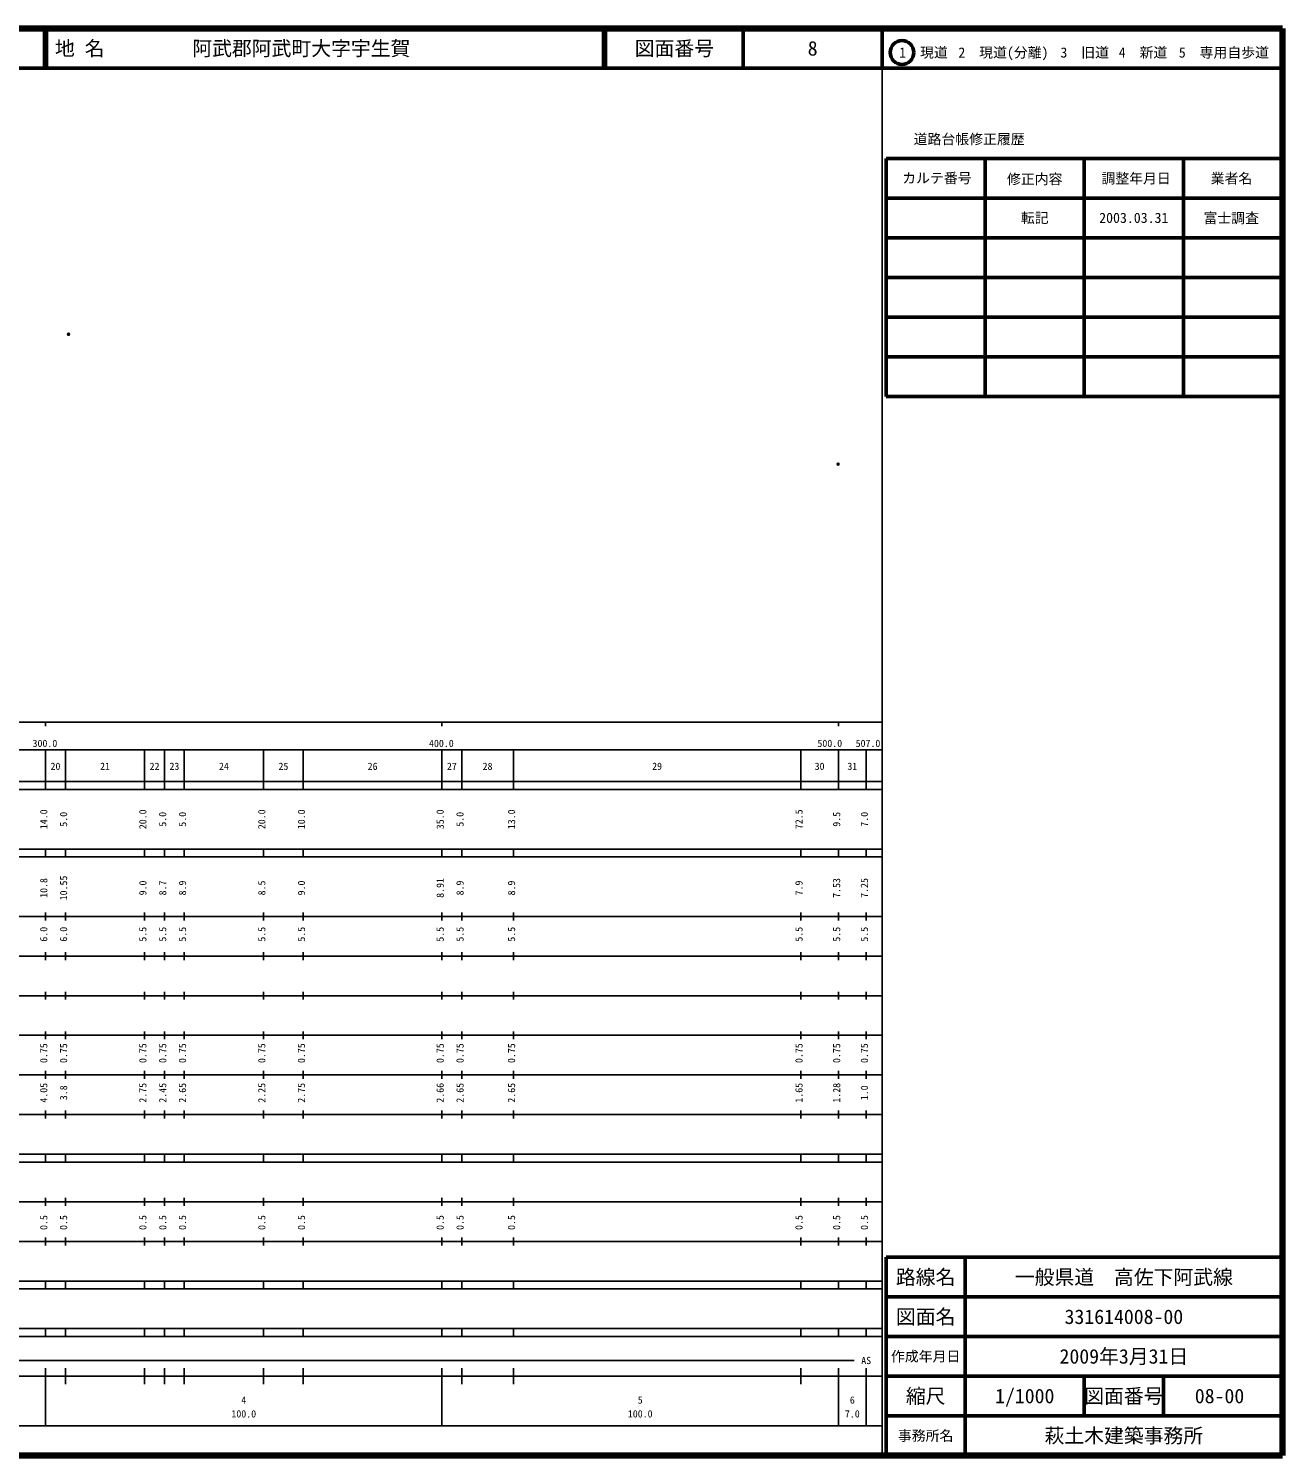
# Model space of a CAD drawing. Units: millimetres on the paper. Extents: x 40 to 680, y 20 to 380.
# Drawn here: x 363.7 to 680, y 20 to 380 of the extents above; entities that cross this region are included whole.
import ezdxf
from ezdxf.enums import TextEntityAlignment as Align

# ---------------------------------------------------------------- set-up
doc = ezdxf.new("R2010")
doc.units = ezdxf.units.MM
doc.header["$PDMODE"] = 32
doc.header["$PDSIZE"] = 0.5
doc.layers.add('M-OTRS', color=6, linetype='Continuous')
doc.layers.add('M-TTL-TXT', color=7, linetype='Continuous')
for name, color, linetype, lineweight in [('M-TTL', 2, 'Continuous', 140), ('M-TTL-BAND', 7, 'Continuous', 25), ('M-TTL-FRAM', 2, 'Continuous', 50), ('M-TTL-LINE', 7, 'Continuous', 50)]:
    doc.layers.add(name, color=color, linetype=linetype, lineweight=lineweight)
doc.styles.add('ＭＳ ゴシック', font='')
doc.styles.get('ＭＳ ゴシック').set_extended_font_data('MS Gothic')

msp = doc.modelspace()

# ---------------------------------------------------------------- linework, layer by layer
at = {"layer": 'M-OTRS'}
for p in [(373.81, 302.859), (567.919, 270.109)]:
    msp.add_point(p, dxfattribs=at)
at = {"layer": 'M-TTL'}
for p, q in [((680, 380), (40, 380)), ((680, 20), (680, 380)), ((40, 20), (680, 20))]:
    msp.add_line(p, q, dxfattribs=at)
at = {"layer": 'M-TTL-BAND'}
for p, q in [((579, 20), (579, 370)), ((40, 205), (579, 205)), ((368, 205), (368, 204)), ((468, 205), (468, 204)), ((568, 205), (568, 204)), ((68, 198), (579, 198)), ((368, 188), (368, 198)), ((373, 188), (373, 198)), ((393, 188), (393, 198)), ((398, 188), (398, 198)), ((403, 188), (403, 198)), ((423, 188), (423, 198)), ((433, 188), (433, 198)), ((468, 188), (468, 198)), ((473, 188), (473, 198)), ((486, 188), (486, 198)), ((558.5, 188), (558.5, 198)), ((568, 188), (568, 198)), ((575, 188), (575, 198)), ((40, 190), (579, 190)), ((40, 188), (579, 188)), ((40, 173), (579, 173)), ((368, 171), (368, 173)), ((373, 171), (373, 173)), ((393, 171), (393, 173)), ((398, 171), (398, 173)), ((403, 171), (403, 173)), ((423, 171), (423, 173)), ((433, 171), (433, 173)), ((468, 171), (468, 173)), ((473, 171), (473, 173)), ((486, 171), (486, 173)), ((558.5, 171), (558.5, 173)), ((568, 171), (568, 173)), ((575, 171), (575, 173)), ((40, 171), (579, 171)), ((40, 156), (579, 156)), ((368, 155), (368, 157)), ((373, 155), (373, 157)), ((393, 155), (393, 157)), ((398, 155), (398, 157)), ((403, 155), (403, 157)), ((423, 155), (423, 157)), ((433, 155), (433, 157)), ((468, 155), (468, 157)), ((473, 155), (473, 157)), ((486, 155), (486, 157)), ((558.5, 155), (558.5, 157)), ((568, 155), (568, 157)), ((575, 155), (575, 157)), ((46, 146), (579, 146)), ((368, 145), (368, 147)), ((373, 145), (373, 147)), ((393, 145), (393, 147)), ((398, 145), (398, 147)), ((403, 145), (403, 147)), ((423, 145), (423, 147)), ((433, 145), (433, 147)), ((468, 145), (468, 147)), ((473, 145), (473, 147)), ((486, 145), (486, 147)), ((558.5, 145), (558.5, 147)), ((568, 145), (568, 147)), ((575, 145), (575, 147)), ((368, 135), (368, 137)), ((373, 135), (373, 137)), ((393, 135), (393, 137)), ((398, 135), (398, 137)), ((403, 135), (403, 137)), ((423, 135), (423, 137)), ((433, 135), (433, 137)), ((468, 135), (468, 137)), ((473, 135), (473, 137)), ((486, 135), (486, 137)), ((558.5, 135), (558.5, 137)), ((568, 135), (568, 137)), ((575, 135), (575, 137)), ((52, 136), (579, 136)), ((46, 126), (579, 126)), ((368, 125), (368, 127)), ((373, 125), (373, 127)), ((393, 125), (393, 127)), ((398, 125), (398, 127)), ((403, 125), (403, 127)), ((423, 125), (423, 127)), ((433, 125), (433, 127)), ((468, 125), (468, 127)), ((473, 125), (473, 127)), ((486, 125), (486, 127)), ((558.5, 125), (558.5, 127)), ((568, 125), (568, 127)), ((575, 125), (575, 127)), ((52, 116), (579, 116)), ((368, 115), (368, 117)), ((373, 115), (373, 117)), ((393, 115), (393, 117)), ((398, 115), (398, 117)), ((403, 115), (403, 117)), ((423, 115), (423, 117)), ((433, 115), (433, 117)), ((468, 115), (468, 117)), ((473, 115), (473, 117)), ((486, 115), (486, 117)), ((558.5, 115), (558.5, 117)), ((568, 115), (568, 117)), ((575, 115), (575, 117)), ((46, 106), (579, 106)), ((368, 105), (368, 107)), ((373, 105), (373, 107)), ((393, 105), (393, 107)), ((398, 105), (398, 107)), ((403, 105), (403, 107)), ((423, 105), (423, 107)), ((433, 105), (433, 107)), ((468, 105), (468, 107)), ((473, 105), (473, 107)), ((486, 105), (486, 107)), ((558.5, 105), (558.5, 107)), ((568, 105), (568, 107)), ((575, 105), (575, 107)), ((40, 96), (579, 96)), ((40, 94), (579, 94)), ((368, 94), (368, 96)), ((373, 94), (373, 96)), ((393, 94), (393, 96)), ((398, 94), (398, 96)), ((403, 94), (403, 96)), ((423, 94), (423, 96)), ((433, 94), (433, 96)), ((468, 94), (468, 96)), ((473, 94), (473, 96)), ((486, 94), (486, 96)), ((558.5, 94), (558.5, 96)), ((568, 94), (568, 96)), ((575, 94), (575, 96)), ((49, 84), (579, 84)), ((368, 83), (368, 85)), ((373, 83), (373, 85)), ((393, 83), (393, 85)), ((398, 83), (398, 85)), ((403, 83), (403, 85)), ((423, 83), (423, 85)), ((433, 83), (433, 85)), ((468, 83), (468, 85)), ((473, 83), (473, 85)), ((486, 83), (486, 85)), ((558.5, 83), (558.5, 85)), ((568, 83), (568, 85)), ((575, 83), (575, 85)), ((40, 74), (579, 74)), ((368, 73), (368, 75)), ((373, 73), (373, 75)), ((393, 73), (393, 75)), ((398, 73), (398, 75)), ((403, 73), (403, 75)), ((423, 73), (423, 75)), ((433, 73), (433, 75)), ((468, 73), (468, 75)), ((473, 73), (473, 75)), ((486, 73), (486, 75)), ((558.5, 73), (558.5, 75)), ((568, 73), (568, 75)), ((575, 73), (575, 75)), ((40, 64), (579, 64)), ((40, 62), (579, 62)), ((368, 62), (368, 64)), ((373, 62), (373, 64)), ((393, 62), (393, 64)), ((398, 62), (398, 64)), ((403, 62), (403, 64)), ((423, 62), (423, 64)), ((433, 62), (433, 64)), ((468, 62), (468, 64)), ((473, 62), (473, 64)), ((486, 62), (486, 64)), ((558.5, 62), (558.5, 64)), ((568, 62), (568, 64)), ((575, 62), (575, 64)), ((40, 52), (579, 52)), ((368, 50), (368, 52)), ((373, 50), (373, 52)), ((393, 50), (393, 52)), ((398, 50), (398, 52)), ((403, 50), (403, 52)), ((423, 50), (423, 52)), ((433, 50), (433, 52)), ((468, 50), (468, 52)), ((473, 50), (473, 52)), ((486, 50), (486, 52)), ((558.5, 50), (558.5, 52)), ((568, 50), (568, 52)), ((575, 50), (575, 52)), ((40, 50), (579, 50)), ((71, 44), (572, 44)), ((40, 40), (579, 40)), ((368, 27.5), (368, 42)), ((373, 38), (373, 42)), ((393, 38), (393, 42)), ((398, 38), (398, 42)), ((403, 38), (403, 42)), ((423, 38), (423, 42)), ((433, 38), (433, 42)), ((468, 27.5), (468, 42)), ((473, 38), (473, 42)), ((486, 38), (486, 42)), ((558.5, 38), (558.5, 42)), ((568, 27.5), (568, 42)), ((575, 27.5), (575, 42)), ((68, 27.5), (579, 27.5))]:
    msp.add_line(p, q, dxfattribs=at)
at = {"layer": 'M-TTL-FRAM'}
for p, q in [((580, 347.197), (580, 287.197)), ((580, 347.197), (680, 347.197)), ((580, 287.197), (680, 287.197)), ((680, 70), (580, 70)), ((580, 70), (580, 20))]:
    msp.add_line(p, q, dxfattribs=at)
at = {"layer": 'M-TTL-LINE'}
for p, q in [((367.75, 380), (367.75, 370)), ((368.25, 380), (368.25, 370)), ((508.747, 380), (508.747, 370)), ((509.247, 380), (509.247, 370)), ((543.997, 380), (543.997, 370)), ((579, 380), (579, 370)), ((40, 370), (680, 370)), ((605, 347.197), (605, 287.197)), ((630, 347.197), (630, 287.197)), ((655, 347.197), (655, 287.197)), ((580, 337.197), (680, 337.197)), ((580, 327.197), (680, 327.197)), ((580, 317.197), (680, 317.197)), ((580, 307.197), (680, 307.197)), ((580, 297.197), (680, 297.197)), ((600, 70), (600, 20)), ((680, 60), (580, 60)), ((680, 50), (580, 50)), ((680, 40), (580, 40)), ((630, 40), (630, 30)), ((650, 40), (650, 30)), ((680, 30), (580, 30))]:
    msp.add_line(p, q, dxfattribs=at)
msp.add_circle((584.031, 373.958), 3, dxfattribs=at)

# ---------------------------------------------------------------- texts
at = {"layer": 'M-TTL-BAND', "style": 'ＭＳ ゴシック'}
for s, p in [('300.0', (367.844, 198.195)), ('400.0', (467.844, 198.195)), ('500.0', (565.817, 198.195)), ('507.0', (575.455, 198.195)), ('20', (370.5, 192.405)), ('21', (383, 192.405)), ('22', (395.5, 192.405)), ('23', (400.5, 192.405)), ('24', (413, 192.405)), ('25', (428, 192.405)), ('26', (450.5, 192.405)), ('27', (470.5, 192.405)), ('28', (479.5, 192.405)), ('29', (522.25, 192.405)), ('30', (563.25, 192.405)), ('31', (571.5, 192.405)), ('AS', (575, 42.5)), ('4', (418, 32.523)), ('5', (518, 32.523)), ('6', (571.5, 32.523)), ('100.0', (418, 29.033)), ('100.0', (518, 29.033)), ('7.0', (571.5, 29.033))]:
    msp.add_text(s, height=1.833, dxfattribs=at).set_placement(p, align=Align.BOTTOM_CENTER)
for s, p in [('14.0', (369, 180.5)), ('5.0', (374, 180.5)), ('20.0', (394, 180.5)), ('5.0', (399, 180.5)), ('5.0', (404, 180.5)), ('20.0', (424, 180.5)), ('10.0', (434, 180.5)), ('35.0', (469, 180.5)), ('5.0', (474, 180.5)), ('13.0', (487, 180.5)), ('72.5', (559.5, 180.5)), ('9.5', (569, 180.5)), ('7.0', (576, 180.5)), ('10.55', (374, 163.174)), ('10.8', (369, 163.174)), ('9.0', (394, 163.174)), ('8.7', (399, 163.174)), ('8.9', (404, 163.174)), ('8.5', (424, 163.174)), ('9.0', (434, 163.174)), ('8.91', (469, 163.174)), ('8.9', (474, 163.174)), ('8.9', (487, 163.174)), ('7.9', (559.5, 163.174)), ('7.53', (569, 163.174)), ('7.25', (576, 163.174)), ('6.0', (369, 151.5)), ('6.0', (374, 151.5)), ('5.5', (394, 151.5)), ('5.5', (399, 151.5)), ('5.5', (404, 151.5)), ('5.5', (424, 151.5)), ('5.5', (434, 151.5)), ('5.5', (469, 151.5)), ('5.5', (474, 151.5)), ('5.5', (487, 151.5)), ('5.5', (559.5, 151.5)), ('5.5', (569, 151.5)), ('5.5', (576, 151.5)), ('0.75', (369, 121.5)), ('0.75', (374, 121.5)), ('0.75', (394, 121.5)), ('0.75', (399, 121.5)), ('0.75', (404, 121.5)), ('0.75', (424, 121.5)), ('0.75', (434, 121.5)), ('0.75', (469, 121.5)), ('0.75', (474, 121.5)), ('0.75', (487, 121.5)), ('0.75', (559.5, 121.5)), ('0.75', (569, 121.5)), ('0.75', (576, 121.5)), ('4.05', (369, 111.5)), ('3.8', (374, 111.5)), ('2.75', (394, 111.5)), ('2.45', (399, 111.5)), ('2.65', (404, 111.5)), ('2.25', (424, 111.5)), ('2.75', (434, 111.5)), ('2.66', (469, 111.5)), ('2.65', (474, 111.5)), ('2.65', (487, 111.5)), ('1.65', (559.5, 111.5)), ('1.28', (569, 111.5)), ('1.0', (576, 111.5)), ('0.5', (369, 78.764)), ('0.5', (374, 78.764)), ('0.5', (394, 78.764)), ('0.5', (399, 78.764)), ('0.5', (404, 78.764)), ('0.5', (424, 78.764)), ('0.5', (434, 78.764)), ('0.5', (469, 78.764)), ('0.5', (474, 78.764)), ('0.5', (487, 78.764)), ('0.5', (559.5, 78.764)), ('0.5', (569, 78.764)), ('0.5', (576, 78.764))]:
    msp.add_text(s, height=1.833, rotation=90, dxfattribs=at).set_placement(p, align=Align.BOTTOM_CENTER)
at = {"layer": 'M-TTL-TXT', "style": 'ＭＳ ゴシック'}
for s, p in [('地 名', (370.38, 375)), ('阿武郡阿武町大字宇生賀', (405.024, 375))]:
    msp.add_text(s, height=3.666, dxfattribs=at).set_placement(p, align=Align.MIDDLE_LEFT)
for s, height, p in [('図面番号', 3.666, (526.622, 375)), ('8', 3.666, (561.497, 375)), ('1\u3000現道', 2.566, (589.448, 373.958)), ('2\u3000現道(分離)', 2.566, (609.619, 373.958)), ('3\u3000旧道', 2.566, (630.121, 373.958)), ('4\u3000新道', 2.566, (644.824, 373.958)), ('5\u3000専用自歩道', 2.566, (665.228, 373.958)), ('道路台帳修正履歴', 2.566, (600.968, 352.113)), ('カルテ番号', 2.566, (592.839, 342.277)), ('修正内容', 2.566, (617.509, 342.023)), ('調整年月日', 2.566, (643.089, 342.197)), ('業者名', 2.566, (667.134, 342.197)), ('転記', 2.566, (617.5, 332.245)), ('2003.03.31', 2.566, (642.5, 332.245)), ('富士調査', 2.566, (667.077, 332.189)), ('路線名', 3.666, (590, 65)), ('路線名', 3.666, (590, 65)), ('一般県道\u3000高佐下阿武線', 3.666, (640, 65)), ('図面名', 3.666, (590, 55)), ('図面名', 3.666, (590, 55)), ('331614008-00', 3.666, (640, 55)), ('2009年3月31日', 3.666, (640, 45)), ('作成年月日', 2.566, (590, 45)), ('作成年月日', 2.566, (590, 45)), ('縮尺', 3.666, (590, 35)), ('縮尺', 3.666, (590, 35)), ('1/1000', 3.666, (615, 35)), ('図面番号', 3.666, (640, 35)), ('図面番号', 3.666, (640, 35)), ('08-00', 3.666, (664.125, 35)), ('事務所名', 2.566, (590, 25)), ('事務所名', 2.566, (590, 25)), ('萩土木建築事務所', 3.666, (640, 25))]:
    msp.add_text(s, height=height, dxfattribs=at).set_placement(p, align=Align.MIDDLE_CENTER)

doc.saveas('drawing.dxf')
